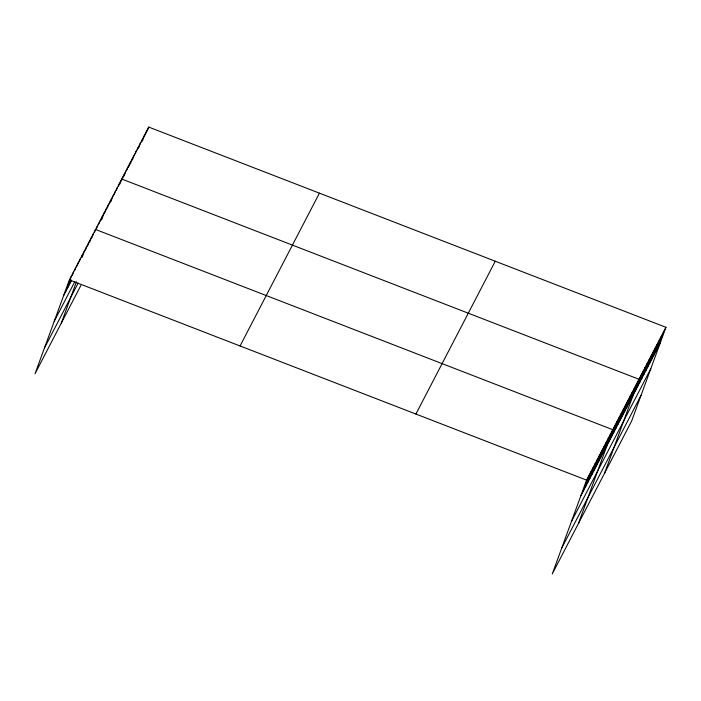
<?xml version="1.0" encoding="UTF-8"?>
<svg xmlns="http://www.w3.org/2000/svg" width="701" height="701" viewBox="0 0 701 701"><rect width="100%" height="100%" fill="white"/><g stroke="black" fill="none" stroke-linecap="round" stroke-linejoin="round"><path stroke-width="1.05" d="M665.95 327.306L586.588 480.124L552.265 573.926L631.619 421.108L665.95 327.306L148.735 127.074L69.381 279.892L35.05 373.694L80.878 285.447M65.833 291.344L71.563 275.686M68.015 287.138L70.521 280.295M72.308 275.397L73.745 271.48M70.196 282.941L71.265 280.006M74.849 270.218L75.927 267.283M77.031 266.012L78.109 263.077M79.213 261.815L80.291 258.879M81.395 257.609L82.473 254.673M82.148 257.32L84.655 250.476M85.408 250.187L86.836 246.27M87.59 245.981L89.018 242.064M89.772 241.784L91.2 237.867M91.954 237.578L93.382 233.661M61.241 323.266L76.435 281.732M94.495 232.399L95.564 229.464L612.779 429.695L578.448 523.498M96.677 228.193L97.746 225.258M98.859 223.996L99.928 221.052M100.681 220.771L102.109 216.854M101.785 219.501L104.3 212.648M105.045 212.359L106.482 208.451M107.227 208.162L108.664 204.245M109.409 203.956L110.846 200.048M110.881 201.713L113.027 195.842M114.132 194.571L115.209 191.636M116.313 190.374L117.391 187.439M118.495 186.168L119.573 183.233M119.967 183.925L121.755 179.035L638.97 379.267L604.639 473.07M122.044 179.929L123.832 175.04M124.112 175.933L125.908 171.035M126.907 169.975L127.985 167.04M128.625 166.961L130.053 163.044M130.342 163.946L132.13 159.048M132.419 159.942L134.206 155.052M135.205 153.992L136.283 151.057M137.282 149.996L138.36 147.061M138.64 147.955L140.437 143.065M141.436 142.005L142.513 139.07M142.434 140.945L144.59 135.074M145.23 134.986L146.658 131.069M147.306 130.991L148.735 127.074M583.039 491.576L588.77 475.918M585.221 487.37L590.952 471.712M587.403 483.173L593.134 467.514M589.594 478.967L595.315 463.308M591.775 474.77L597.506 459.111M593.957 470.564L599.688 454.905M596.139 466.358L601.87 450.699M598.321 462.161L604.052 446.502M600.503 457.955L606.234 442.296M602.685 453.757L608.415 438.099M604.867 449.551L610.597 433.893M609.23 441.148L614.961 425.489M611.412 436.942L617.143 421.283M613.594 432.745L619.325 417.086M615.776 428.539L621.507 412.88M617.958 424.342L623.688 408.683M620.14 420.136L625.87 404.477M622.322 415.93L628.052 400.28M624.512 411.732L630.234 396.074M626.694 407.526L632.425 391.868M628.876 403.329L634.607 387.671M631.058 399.123L636.788 383.465M635.316 390.93L641.047 375.272M637.384 386.926L643.115 371.267M639.461 382.93L645.192 367.271M641.538 378.934L647.268 363.276M643.614 374.939L649.345 359.28M645.691 370.943L651.422 355.284M647.768 366.947L653.498 351.289M649.845 362.952L655.575 347.293M651.921 358.956L657.652 343.297M653.989 354.96L659.72 339.302M656.066 350.956L661.797 335.306M658.143 346.96L663.873 331.301M63.651 295.55L71.502 280.418M54.214 321.338L74.727 281.828M44.487 347.906L78.1 283.186M240.057 345.961L319.419 193.152M415.912 414.046L495.274 261.228M580.857 495.773L660.219 342.964M571.42 521.562L650.782 368.752M561.703 548.138L641.056 395.32M69.381 279.892L586.588 480.124"/></g></svg>
